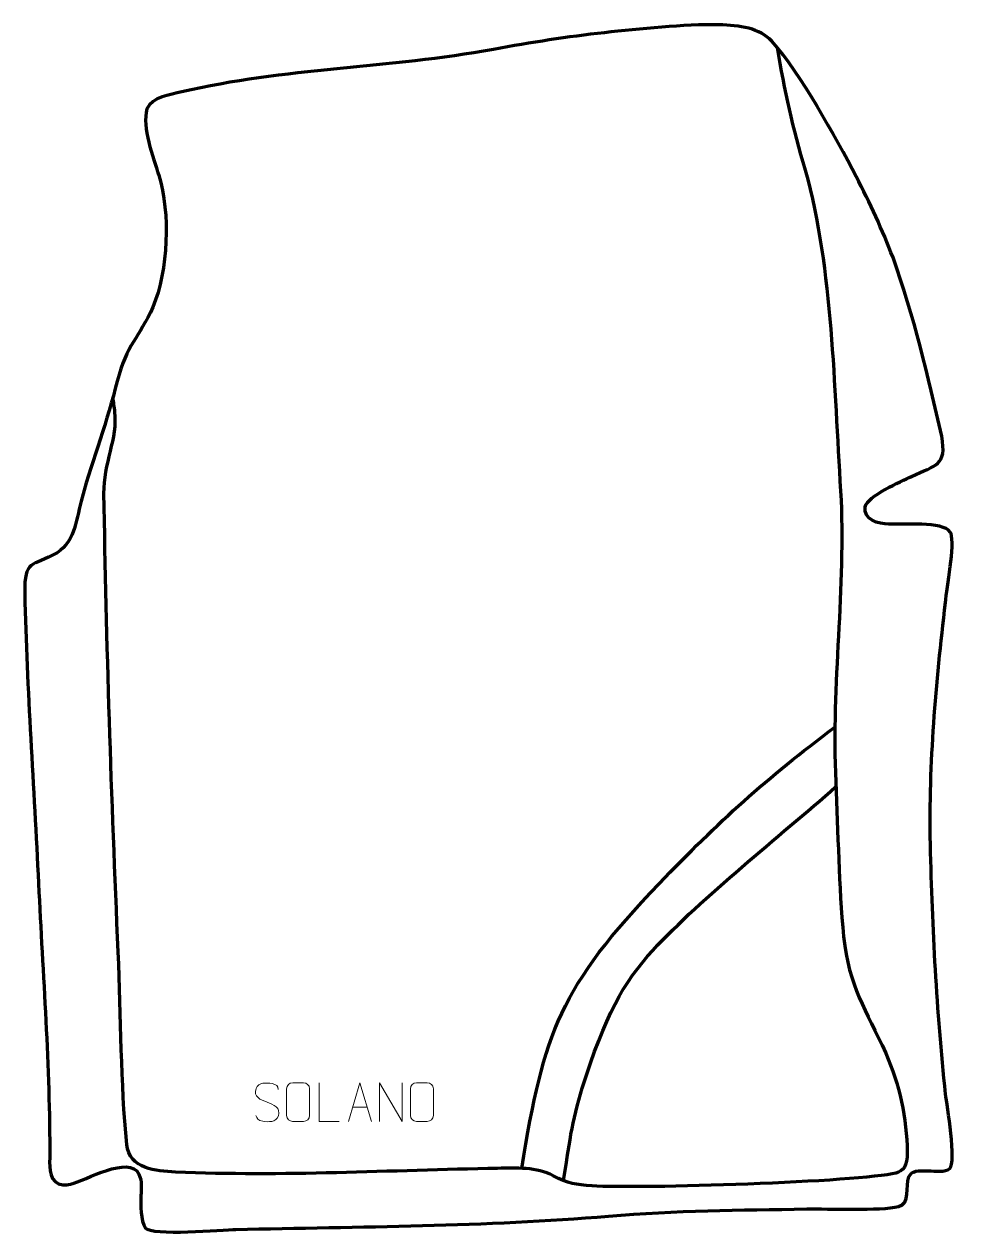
# Model space of a CAD drawing. Header units: millimetres. Extents: x -744 to -142, y 176 to 958.
import ezdxf

# ---------------------------------------------------------------- set-up
doc = ezdxf.new("R2010")
doc.units = ezdxf.units.MM
doc.header["$MEASUREMENT"] = 0
doc.layers.add('layer 2', color=7, linetype='Continuous')
doc.layers.add('layer 3', color=7, linetype='Continuous')

msp = doc.modelspace()

# ---------------------------------------------------------------- linework, layer by layer
at = {"layer": 'layer 2', "color": 142, "lineweight": 158}
for points, knots in [([(-257.5874, 943.4529), (-252.9678, 915.3367), (-247.7606, 891.533), (-239.4903, 864.2214), (-239.4903, 864.2214), (-221.3707, 798.8132), (-221.127, 724.5895), (-216.5733, 656.8498), (-216.5733, 656.8498), (-213.1058, 594.0255), (-222.7838, 532.1048), (-219.7176, 468.8672), (-219.7176, 468.8672), (-218.1778, 435.8155), (-217.8008, 401.8576), (-214.7001, 368.9881), (-214.7001, 368.9881), (-211.1683, 336.5079), (-200.2847, 321.8397), (-187.4381, 293.6443), (-187.4381, 293.6443), (-178.6106, 273.4429), (-173.7262, 251.6583), (-173.5676, 229.5617), (-173.5676, 229.5617), (-173.504, 220.6872), (-176.0119, 217.4612), (-180.8271, 216.2294), (-180.8271, 216.2294), (-203.9449, 210.315), (-347.2024, 205.8601), (-377.1141, 207.9073), (-377.1141, 207.9073), (-387.8017, 208.6389), (-392.5826, 209.375), (-402.2345, 214.4745), (-402.2345, 214.4745), (-413.0209, 220.1733), (-426.2577, 219.4355), (-438.1652, 219.2238), (-438.1652, 219.2238), (-506.8763, 218.0026), (-578.0147, 213.7508), (-646.2493, 216.8468), (-646.2493, 216.8468), (-659.0025, 217.4254), (-676.1602, 218.8097), (-677.7529, 234.675), (-677.7529, 234.675), (-681.7543, 274.5324), (-681.3767, 316.5035), (-683.3005, 359.1257), (-683.3005, 359.1257), (-687.7519, 457.7454), (-690.9909, 560.7163), (-692.5361, 655.2392), (-692.5361, 655.2392), (-692.8498, 674.4303), (-683.4124, 691.1138), (-685.4505, 707.9702), (-685.4505, 707.9702), (-685.8254, 711.071), (-686.3326, 714.1754), (-686.7685, 717.2716)], [0, 0, 0, 0, 0.05882353, 0.05882353, 0.05882353, 0.05882353, 0.11764706, 0.11764706, 0.11764706, 0.11764706, 0.17647059, 0.17647059, 0.17647059, 0.17647059, 0.23529412, 0.23529412, 0.23529412, 0.23529412, 0.29411765, 0.29411765, 0.29411765, 0.29411765, 0.35294118, 0.35294118, 0.35294118, 0.35294118, 0.41176471, 0.41176471, 0.41176471, 0.41176471, 0.47058824, 0.47058824, 0.47058824, 0.47058824, 0.52941176, 0.52941176, 0.52941176, 0.52941176, 0.58823529, 0.58823529, 0.58823529, 0.58823529, 0.64705882, 0.64705882, 0.64705882, 0.64705882, 0.70588235, 0.70588235, 0.70588235, 0.70588235, 0.76470588, 0.76470588, 0.76470588, 0.76470588, 0.82352941, 0.82352941, 0.82352941, 0.82352941, 0.88235294, 0.88235294, 0.88235294, 0.88235294, 1, 1, 1, 1]), ([(-422.5858, 219.2459), (-408.3495, 307.418), (-397.4819, 336.6667), (-333.689, 403.3269), (-333.689, 403.3269), (-295.4548, 443.2801), (-264.39, 471.3492), (-220.2698, 504.243)], [0, 0, 0, 0, 0.33333333, 0.33333333, 0.33333333, 0.33333333, 1, 1, 1, 1]), ([(-395.5747, 211.3332), (-392.1086, 232.7441), (-390.3011, 249.9854), (-383.4828, 270.9622), (-383.4828, 270.9622), (-368.9317, 317.362), (-356.8187, 339.6235), (-337.8778, 360.0884), (-337.8778, 360.0884), (-305.5717, 394.9936), (-256.4537, 433.2007), (-219.5823, 465.8954)], [0, 0, 0, 0, 0.25, 0.25, 0.25, 0.25, 0.5, 0.5, 0.5, 0.5, 1, 1, 1, 1])]:
    msp.add_open_spline(points, degree=3, knots=knots, dxfattribs=at)
at = {"layer": 'layer 2', "color": 250, "lineweight": 9}
for points, knots in [([(-587.0803, 262.0386), (-591.3286, 263.509), (-596.2367, 265.3048), (-594.2316, 270.8251), (-594.2316, 270.8251), (-592.7281, 274.965), (-587.5145, 274.5765), (-583.9109, 273.9754), (-583.9109, 273.9754), (-581.0503, 273.4982), (-580.1856, 272.285), (-579.875, 270.2009)], [0, 0, 0, 0, 0.25, 0.25, 0.25, 0.25, 0.5, 0.5, 0.5, 0.5, 1, 1, 1, 1]), ([(-570.5998, 274.5151), (-568.2741, 274.5151), (-565.948, 274.5151), (-563.6219, 274.5151), (-563.6219, 274.5151), (-561.6753, 274.5507), (-559.6839, 273.0591), (-559.6572, 270.6215), (-559.6572, 270.6215), (-559.6576, 264.8746), (-559.6576, 259.1273), (-559.6572, 253.3796), (-559.6572, 253.3796), (-559.797, 251.0562), (-561.4742, 249.5766), (-563.6219, 249.5658), (-563.6219, 249.5658), (-565.9538, 249.5662), (-568.2857, 249.5662), (-570.6172, 249.5658), (-570.6172, 249.5658), (-572.5422, 249.4604), (-574.5143, 251.3449), (-574.5031, 253.3622), (-574.5031, 253.3622), (-574.5028, 259.1323), (-574.5028, 264.902), (-574.5031, 270.6713), (-574.5031, 270.6713), (-574.4989, 272.8094), (-572.7522, 274.5286), (-570.5998, 274.5151)], [0, 0, 0, 0, 0.11111111, 0.11111111, 0.11111111, 0.11111111, 0.22222222, 0.22222222, 0.22222222, 0.22222222, 0.33333333, 0.33333333, 0.33333333, 0.33333333, 0.44444444, 0.44444444, 0.44444444, 0.44444444, 0.55555556, 0.55555556, 0.55555556, 0.55555556, 0.66666667, 0.66666667, 0.66666667, 0.66666667, 0.77777778, 0.77777778, 0.77777778, 0.77777778, 1, 1, 1, 1]), ([(-540.6057, 249.5618), (-540.6057, 249.5618), (-553.5548, 249.5618), (-553.5548, 249.5618), (-553.5548, 249.5618), (-553.5548, 249.5618), (-553.5548, 274.5154), (-553.5548, 274.5154)], [0, 0, 0, 0, 0.33333333, 0.33333333, 0.33333333, 0.33333333, 1, 1, 1, 1]), ([(-534.5507, 249.5619), (-534.5507, 249.5619), (-527.1797, 274.5154), (-527.1797, 274.5154), (-527.1797, 274.5154), (-527.1797, 274.5154), (-519.6098, 249.5619), (-519.6098, 249.5619)], [0, 0, 0, 0, 0.33333333, 0.33333333, 0.33333333, 0.33333333, 1, 1, 1, 1]), ([(-514.4076, 249.5619), (-514.4076, 249.5619), (-514.4076, 274.5154), (-514.4076, 274.5154), (-514.4076, 274.5154), (-514.4076, 274.5154), (-499.7528, 249.5619), (-499.7528, 249.5619), (-499.7528, 249.5619), (-499.7528, 249.5619), (-499.7528, 274.5154), (-499.7528, 274.5154)], [0, 0, 0, 0, 0.25, 0.25, 0.25, 0.25, 0.5, 0.5, 0.5, 0.5, 1, 1, 1, 1]), ([(-490.5998, 274.5151), (-488.2741, 274.5151), (-485.948, 274.5151), (-483.6219, 274.5151), (-483.6219, 274.5151), (-481.6753, 274.5507), (-479.6839, 273.0591), (-479.6572, 270.6215), (-479.6572, 270.6215), (-479.6576, 264.8746), (-479.6576, 259.1273), (-479.6572, 253.3796), (-479.6572, 253.3796), (-479.797, 251.0562), (-481.4742, 249.5766), (-483.6219, 249.5658), (-483.6219, 249.5658), (-485.9538, 249.5662), (-488.2857, 249.5662), (-490.6172, 249.5658), (-490.6172, 249.5658), (-492.5422, 249.4604), (-494.5143, 251.3449), (-494.5031, 253.3622), (-494.5031, 253.3622), (-494.5028, 259.1323), (-494.5028, 264.902), (-494.5031, 270.6713), (-494.5031, 270.6713), (-494.4989, 272.8094), (-492.7522, 274.5286), (-490.5998, 274.5151)], [0, 0, 0, 0, 0.11111111, 0.11111111, 0.11111111, 0.11111111, 0.22222222, 0.22222222, 0.22222222, 0.22222222, 0.33333333, 0.33333333, 0.33333333, 0.33333333, 0.44444444, 0.44444444, 0.44444444, 0.44444444, 0.55555556, 0.55555556, 0.55555556, 0.55555556, 0.66666667, 0.66666667, 0.66666667, 0.66666667, 0.77777778, 0.77777778, 0.77777778, 0.77777778, 1, 1, 1, 1]), ([(-587.0803, 262.0385), (-583.0617, 260.3918), (-578.0322, 258.5035), (-579.8662, 253.1432), (-579.8662, 253.1432), (-581.326, 248.8768), (-586.2368, 249.1335), (-589.9629, 249.6882), (-589.9629, 249.6882), (-592.7129, 250.098), (-593.9338, 251.3115), (-594.3118, 253.4237)], [0, 0, 0, 0, 0.25, 0.25, 0.25, 0.25, 0.5, 0.5, 0.5, 0.5, 1, 1, 1, 1])]:
    msp.add_open_spline(points, degree=3, knots=knots, dxfattribs=at)
msp.add_open_spline([(-531.8281, 258.8113), (-531.8281, 258.8113), (-522.3324, 258.8113), (-522.3324, 258.8113)], degree=3, dxfattribs=at)
at = {"layer": 'layer 3', "color": 242, "lineweight": 158}
msp.add_open_spline([(-182.7279, 807.6375), (-169.0916, 769.6286), (-160.2009, 731.537), (-151.1791, 692.2881), (-151.1791, 692.2881), (-147.9918, 672.7075), (-154.7064, 674.0076), (-170.8098, 666.2127), (-170.8098, 666.2127), (-177.4457, 663.0402), (-199.2863, 653.7704), (-200.7349, 646.617), (-200.7349, 646.617), (-202.4147, 638.3224), (-191.8058, 635.4834), (-185.4344, 635.3524), (-185.4344, 635.3524), (-177.2151, 635.1833), (-150.2635, 637.2776), (-145.7729, 630.3499), (-145.7729, 630.3499), (-145.7729, 630.3499), (-145.2215, 629.2872), (-145.2215, 629.2872), (-145.2215, 629.2872), (-142.7711, 622.1003), (-147.7737, 594.5201), (-148.8713, 584.8355), (-148.8713, 584.8355), (-154.86, 531.9912), (-159.7096, 481.7536), (-158.5694, 428.4107), (-158.5694, 428.4107), (-157.2469, 373.5508), (-154.5757, 321.8139), (-148.735, 267.1931), (-148.735, 267.1931), (-147.7863, 260.1394), (-141.5319, 222.6426), (-146.0819, 219.0805), (-146.0819, 219.0805), (-152.1405, 214.3374), (-169.5619, 221.7522), (-172.443, 213.8439), (-172.443, 213.8439), (-174.8274, 207.2991), (-171.2383, 196.5094), (-179.2841, 194.5387), (-179.2841, 194.5387), (-190.5494, 191.7796), (-224.7601, 193.2111), (-238.4283, 193.0164), (-238.4283, 193.0164), (-281.9259, 192.2751), (-322.9449, 192.1575), (-366.4671, 188.3935), (-366.4671, 188.3935), (-445.9779, 181.7155), (-527.5158, 181.5605), (-607.3777, 179.7306), (-607.3777, 179.7306), (-615.7163, 179.3768), (-662.1144, 175.6804), (-665.6534, 180.6953), (-665.6534, 180.6953), (-668.9162, 185.3189), (-668.9787, 196.0163), (-668.6647, 201.5887), (-668.6647, 201.5887), (-668.3758, 206.7161), (-667.8495, 210.7297), (-669.9241, 215.5747), (-669.9241, 215.5747), (-676.2007, 228.142), (-704.3457, 211.2834), (-714.0781, 209.0662), (-714.0781, 209.0662), (-716.0026, 208.6278), (-717.1369, 208.5305), (-719.0907, 208.508), (-719.0907, 208.508), (-727.929, 209.609), (-727.6832, 218.7935), (-727.6057, 225.952), (-727.6057, 225.952), (-727.2512, 284.5517), (-732.1083, 344.5225), (-734.8073, 403.2058), (-734.8073, 403.2058), (-737.7392, 465.4531), (-742.3088, 528.523), (-743.7089, 590.7195), (-743.7089, 590.7195), (-744.044, 613.1362), (-739.1478, 607.4663), (-722.8165, 616.9979), (-722.8165, 616.9979), (-710.8295, 624.6934), (-710.1967, 639.6759), (-706.711, 652.6539), (-706.711, 652.6539), (-699.536, 678.0226), (-690.3301, 702.1945), (-683.9629, 727.9089), (-683.9629, 727.9089), (-677.9326, 751.3144), (-669.8043, 756.1595), (-660.8883, 775.6433), (-660.8883, 775.6433), (-651.1304, 799.4916), (-649.4748, 836.2591), (-657.1634, 860.8664), (-657.1634, 860.8664), (-660.806, 872.5243), (-667.9974, 891.7883), (-664.8637, 903.7059), (-664.8637, 903.7059), (-660.9996, 911.6027), (-650.0221, 912.7959), (-642.3011, 914.6961), (-642.3011, 914.6961), (-576.3653, 930.1285), (-507.8495, 929.8115), (-440.9498, 942.1391), (-440.9498, 942.1391), (-416.3596, 946.6338), (-393.0049, 950.306), (-369.1666, 952.9498), (-369.1666, 952.9498), (-346.5456, 955.4585), (-317.7683, 958.4173), (-295.1078, 958.0476), (-295.1078, 958.0476), (-281.8493, 957.8313), (-268.6728, 955.7532), (-261.0634, 947.5421), (-261.0634, 947.5421), (-241.8812, 925.8529), (-220.2292, 886.2504), (-206.5107, 859.9631), (-206.5107, 859.9631), (-197.5821, 842.8542), (-189.6052, 825.6788), (-182.7279, 807.6375)], degree=3, knots=[0, 0, 0, 0, 0.02702703, 0.02702703, 0.02702703, 0.02702703, 0.05405405, 0.05405405, 0.05405405, 0.05405405, 0.08108108, 0.08108108, 0.08108108, 0.08108108, 0.10810811, 0.10810811, 0.10810811, 0.10810811, 0.13513514, 0.13513514, 0.13513514, 0.13513514, 0.16216216, 0.16216216, 0.16216216, 0.16216216, 0.18918919, 0.18918919, 0.18918919, 0.18918919, 0.21621622, 0.21621622, 0.21621622, 0.21621622, 0.24324324, 0.24324324, 0.24324324, 0.24324324, 0.27027027, 0.27027027, 0.27027027, 0.27027027, 0.2972973, 0.2972973, 0.2972973, 0.2972973, 0.32432432, 0.32432432, 0.32432432, 0.32432432, 0.35135135, 0.35135135, 0.35135135, 0.35135135, 0.37837838, 0.37837838, 0.37837838, 0.37837838, 0.40540541, 0.40540541, 0.40540541, 0.40540541, 0.43243243, 0.43243243, 0.43243243, 0.43243243, 0.45945946, 0.45945946, 0.45945946, 0.45945946, 0.48648649, 0.48648649, 0.48648649, 0.48648649, 0.51351351, 0.51351351, 0.51351351, 0.51351351, 0.54054054, 0.54054054, 0.54054054, 0.54054054, 0.56756757, 0.56756757, 0.56756757, 0.56756757, 0.59459459, 0.59459459, 0.59459459, 0.59459459, 0.62162162, 0.62162162, 0.62162162, 0.62162162, 0.64864865, 0.64864865, 0.64864865, 0.64864865, 0.67567568, 0.67567568, 0.67567568, 0.67567568, 0.7027027, 0.7027027, 0.7027027, 0.7027027, 0.72972973, 0.72972973, 0.72972973, 0.72972973, 0.75675676, 0.75675676, 0.75675676, 0.75675676, 0.78378378, 0.78378378, 0.78378378, 0.78378378, 0.81081081, 0.81081081, 0.81081081, 0.81081081, 0.83783784, 0.83783784, 0.83783784, 0.83783784, 0.86486486, 0.86486486, 0.86486486, 0.86486486, 0.89189189, 0.89189189, 0.89189189, 0.89189189, 0.91891892, 0.91891892, 0.91891892, 0.91891892, 0.94594595, 0.94594595, 0.94594595, 0.94594595, 1, 1, 1, 1], dxfattribs=at)

doc.saveas('drawing.dxf')
